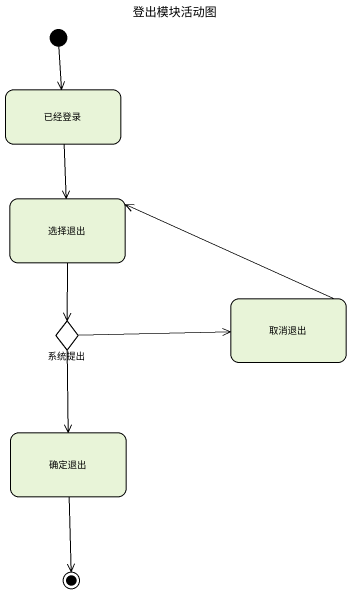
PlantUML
@startuml
title 登出模块活动图
hide empty description
state 已经登录
state 选择退出
state 系统提出 <<choice>>
state 取消退出
state 确定退出
[*] --> 已经登录
已经登录 --> 选择退出
选择退出 --> 系统提出
系统提出 -right-> 取消退出
系统提出 --> 确定退出
取消退出 -left-> 选择退出
确定退出 --> [*]
@enduml
